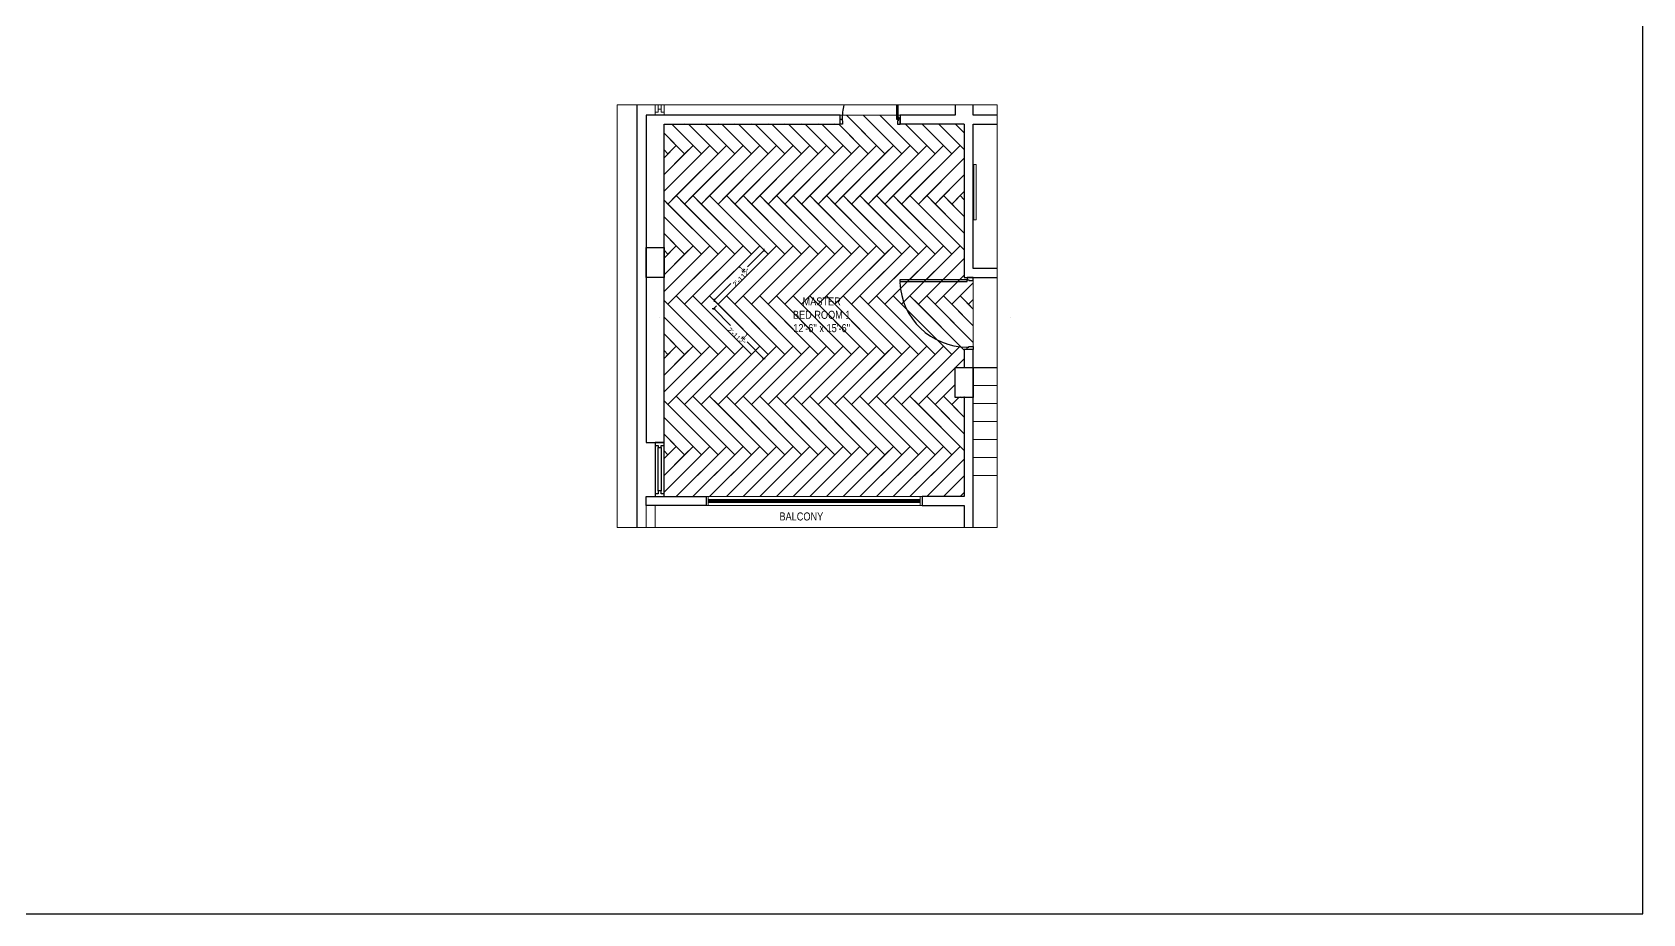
# Model space of a CAD drawing. Header units: millimetres. Extents: x 56222 to 3066687, y -650199 to -121287.
# Drawn here: x 128928 to 129733, y -184444 to -184004 of the extents above; entities that cross this region are included whole.
import ezdxf

# ---------------------------------------------------------------- set-up
doc = ezdxf.new("R2010")
doc.units = ezdxf.units.MM
doc.header["$MEASUREMENT"] = 0
doc.header["$PDMODE"] = 35
doc.linetypes.add('ACAD_ISO02W100', pattern=[15, 12, -3])
doc.layers.get('Defpoints').update_dxf_attribs({"color": 220})
doc.layers.add('AR DOOR', color=40, linetype='Continuous')
doc.layers.add('AR ELE-5', color=134, linetype='Continuous')
for name, color, linetype, lineweight in [('COLUMN', 1, 'Continuous', 30), ('dim05', 1, 'Continuous', 13), ('ELEVATION', 250, 'Continuous', 9), ('ELEVATION ( SPIRAL STAIR )', 250, 'Continuous', 9), ('FIRST FLOOR', 7, 'Continuous', 9), ('FIRST FLOOR ( DW_RAIL )', 7, 'Continuous', 9), ('FIRST FLOOR ( TEXT )', 7, 'Continuous', 9), ('FIRST FLOOR_( PLine )_', 251, 'Continuous', 30), ('FIRST FLOOR_( STAIR )', 251, 'Continuous', 9), ('TILE', 14, 'Continuous', 9), ('wall', 7, 'Continuous', 30), ('XX~SLAB ( BEAM )~ ( DIM )', 7, 'Continuous', 9)]:
    doc.layers.add(name, color=color, linetype=linetype, lineweight=lineweight)
doc.layers.add('XX~SLAB ( PLINE )', color=251, linetype='Continuous', plot=False)
doc.styles.add('Arial', font='arial.ttf')
doc.styles.add('KATHA', font='swissc.ttf')
doc.styles.get("Standard").update_dxf_attribs({"font": 'arial.ttf', "height": 6})
doc.dimstyles.new('ISO-25', dxfattribs={"dimtxt": 2.5, "dimasz": 1, "dimexe": 0.5, "dimexo": 1, "dimtad": 0, "dimdec": 1, "dimlunit": 4, "dimtxsty": 'Standard', "dimblk": 'OBLIQUE', "dimcen": 2.5, "dimclrd": 1, "dimclre": 1, "dimclrt": 5, "dimadec": 0, "dimazin": 0, "dimtfac": 1, "dimtdec": 1, "dimtmove": 0, "dimatfit": 3, "dimfxl": 1, "dimlwd": -1, "dimarcsym": 0})

# ---------------------------------------------------------------- blocks, each defined once
blk = doc.blocks.new('_Oblique')
at = {"layer": 'wall', "color": 0, "lineweight": -2}
blk.add_line((-0.5, -0.5), (0.5, 0.5), dxfattribs=at)
blk = doc.blocks.new('*D179')
at = {"layer": 'Defpoints', "color": 0, "lineweight": 30, "transparency": 16777216}
for p in [(129271.11, -184139.82), (129293.99, -184167.04), (129296.16, -184164.87)]:
    blk.add_point(p, dxfattribs=at)
at = {"layer": 'dim05', "color": 1, "linetype": 'Continuous', "lineweight": -2, "transparency": 16777216}
for p, q in [((129270.4, -184140.52), (129268.59, -184142.34)), ((129295.45, -184165.58), (129293.64, -184167.39))]:
    blk.add_line(p, q, dxfattribs=at)
at = {"layer": 'dim05', "color": 1, "linetype": 'Continuous', "transparency": 16777216}
for p, q in [((129268.94, -184141.98), (129277.33, -184150.37)), ((129293.99, -184167.04), (129285.61, -184158.65))]:
    blk.add_line(p, q, dxfattribs=at)
at = {"layer": 'dim05', "color": 1, "transparency": 16777216}
for p, rotation in [((129268.94, -184141.98), 135.000000000233), ((129293.99, -184167.04), 315.0000000002329)]:
    blk.add_blockref('_Oblique', p, dxfattribs=dict(at, rotation=rotation))
at = {"layer": 'dim05', "color": 5, "lineweight": 25, "transparency": 16777216, "insert": (129281.47, -184154.51), "char_height": 2.5, "attachment_point": 5, "rotation": 315, "style": 'Arial'}
blk.add_mtext('2\'-11{\\H1x;\\S1/2;}"', dxfattribs=at)
blk = doc.blocks.new('*D180')
at = {"layer": 'Defpoints', "color": 0, "lineweight": 30, "transparency": 16777216}
for p in [(129294.16, -184112.76), (129296.16, -184114.76), (129271.11, -184139.82)]:
    blk.add_point(p, dxfattribs=at)
at = {"layer": 'dim05', "color": 1, "linetype": 'Continuous', "transparency": 16777216}
for p, q in [((129294.16, -184112.76), (129285.77, -184121.15)), ((129269.11, -184137.81), (129277.49, -184129.42))]:
    blk.add_line(p, q, dxfattribs=at)
at = {"layer": 'dim05', "color": 1, "linetype": 'Continuous', "lineweight": -2, "transparency": 16777216}
for p, q in [((129295.45, -184114.06), (129293.81, -184112.41)), ((129270.4, -184139.11), (129268.75, -184137.46))]:
    blk.add_line(p, q, dxfattribs=at)
at = {"layer": 'dim05', "color": 1, "transparency": 16777216}
for p, rotation in [((129294.16, -184112.76), 44.99999999986687), ((129269.11, -184137.81), 224.9999999998669)]:
    blk.add_blockref('_Oblique', p, dxfattribs=dict(at, rotation=rotation))
at = {"layer": 'dim05', "color": 5, "lineweight": 25, "transparency": 16777216, "insert": (129281.63, -184125.29), "char_height": 2.5, "attachment_point": 5, "rotation": 45, "style": 'Arial'}
blk.add_mtext('2\'-11{\\H1x;\\S1/2;}"', dxfattribs=at)
blk = doc.blocks.new('*U18')
for points in [[(0, 0), (0, 1120), (-30, 1120), (-30, 0)], [(40, 0), (0, 0), (0, -30), (-10, -30), (-10, -100), (40, -100)], [(-1160, 0), (-1120, 0), (-1120, -30), (-1110, -30), (-1110, -100), (-1160, -100)]]:
    blk.add_lwpolyline(points, close=True)
at = {"layer": 'AR ELE-5', "linetype": 'ByBlock', "ltscale": 15}
blk.add_arc((2, -1), 1122, 92.373, 179.9653, dxfattribs=at)

msp = doc.modelspace()

# ---------------------------------------------------------------- linework, layer by layer
msp.add_lwpolyline([(129360.387, -184040.234), (129360.387, -184047.355), (129361.137, -184047.355), (129361.137, -184040.234)])
for points in [[(129332.137, -184047.355), (129333.137, -184047.355), (129333.137, -184048.105), (129333.387, -184048.105), (129333.387, -184049.855), (129332.137, -184049.855)], [(129362.137, -184047.355), (129361.137, -184047.355), (129361.137, -184048.105), (129360.887, -184048.105), (129360.887, -184049.855), (129362.137, -184049.855)]]:
    msp.add_lwpolyline(points, close=True)
at = {"layer": 'AR ELE-5', "linetype": 'ByBlock', "ltscale": 15}
msp.add_arc((129361.178, -184047.372), 28.041, 165.251962, 179.965264, dxfattribs=at)
at = {"layer": 'COLUMN'}
for points in [[(129235.137, -184111.355), (129244.137, -184111.355), (129244.137, -184126.355), (129235.137, -184126.355)], [(129389.637, -184171.355), (129398.637, -184171.355), (129398.637, -184186.355), (129389.637, -184186.355)]]:
    msp.add_lwpolyline(points, close=True, dxfattribs=at)
at = {"layer": 'ELEVATION', "lineweight": 0}
msp.add_lwpolyline([(129220.74, -184040.234), (129410.627, -184040.234), (129410.627, -184251.332), (129220.74, -184251.332)], close=True, dxfattribs=at)
at = {"layer": 'ELEVATION ( SPIRAL STAIR )', "color": 5}
msp.add_lwpolyline([(129398.988, -184070.047), (129400.138, -184070.047), (129400.138, -184097.665), (129398.988, -184097.665)], close=True, dxfattribs=at)
at = {"layer": 'FIRST FLOOR'}
for p, q in [((129244.137, -184045.355), (129244.137, -184040.234)), ((129389.637, -184045.355), (129389.637, -184040.234)), ((129398.637, -184045.355), (129398.637, -184040.234)), ((129235.137, -184045.355), (129389.637, -184045.355)), ((129244.137, -184235.855), (129244.137, -184049.855)), ((129332.137, -184049.855), (129332.137, -184045.355)), ((129394.137, -184049.855), (129394.137, -184126.355)), ((129398.637, -184045.355), (129410.627, -184045.355)), ((129398.637, -184049.855), (129410.627, -184049.855)), ((129398.637, -184049.855), (129398.637, -184121.855)), ((129398.637, -184121.855), (129410.627, -184121.855)), ((129394.137, -184126.355), (129410.627, -184126.355)), ((129398.637, -184251.332), (129398.637, -184162.355)), ((129394.137, -184235.328), (129394.137, -184185.828)), ((129235.137, -184208.855), (129244.137, -184208.855)), ((129265.137, -184235.855), (129244.137, -184235.855)), ((129265.137, -184235.855), (129265.137, -184240.355)), ((129373.137, -184235.855), (129373.137, -184240.355)), ((129394.137, -184240.355), (129235.137, -184240.355)), ((129394.137, -184251.332), (129394.137, -184240.355))]:
    msp.add_line(p, q, dxfattribs=at)
at = {"layer": 'FIRST FLOOR', "ltscale": 0.7}
msp.add_lwpolyline([(129230.637, -184251.332), (129230.637, -184040.234)], dxfattribs=at)
at = {"layer": 'FIRST FLOOR'}
msp.add_lwpolyline([(129235.137, -184251.332), (129235.137, -184240.355), (129239.637, -184240.355), (129239.637, -184251.332)], dxfattribs=at)
at = {"layer": 'FIRST FLOOR', "color": 1, "linetype": 'ACAD_ISO02W100', "ltscale": 0.7}
msp.add_lwpolyline([(129235.137, -184251.332), (129235.137, -184240.355)], dxfattribs=at)
at = {"layer": 'FIRST FLOOR ( DW_RAIL )'}
msp.add_line((129373.137, -184235.855), (129265.137, -184235.855), dxfattribs=at)
for points in [[(129242.637, -184040.234), (129242.637, -184042.355), (129241.137, -184042.355), (129241.137, -184043.855), (129239.637, -184043.855), (129239.637, -184045.355), (129244.137, -184045.355), (129244.137, -184043.855), (129242.637, -184043.855), (129242.637, -184042.355), (129241.137, -184042.355), (129241.137, -184040.234)], [(129239.637, -184040.234), (129239.637, -184045.355), (129244.137, -184045.355), (129244.137, -184040.234)], [(129266.137, -184240.355), (129266.137, -184235.855)], [(129372.137, -184235.855), (129372.137, -184240.355)]]:
    msp.add_lwpolyline(points, dxfattribs=at)
for points in [[(129266.137, -184237.355), (129372.137, -184237.355), (129372.137, -184237.855), (129266.137, -184237.855)], [(129266.137, -184238.355), (129372.137, -184238.355), (129372.137, -184238.855), (129266.137, -184238.855)]]:
    msp.add_lwpolyline(points, close=True, dxfattribs=at)
at = {"layer": 'FIRST FLOOR_( PLine )_'}
for p, q in [((129389.637, -184040.234), (129389.637, -184045.355)), ((129398.637, -184045.355), (129398.637, -184040.234)), ((129389.637, -184045.355), (129362.137, -184045.355)), ((129362.137, -184045.355), (129362.137, -184049.855)), ((129394.137, -184049.855), (129362.137, -184049.855)), ((129394.137, -184049.855), (129394.137, -184126.355)), ((129410.627, -184045.355), (129398.637, -184045.355)), ((129398.637, -184121.855), (129398.637, -184049.855)), ((129398.637, -184049.855), (129410.627, -184049.855)), ((129410.627, -184121.855), (129398.637, -184121.855)), ((129394.137, -184126.355), (129410.627, -184126.355))]:
    msp.add_line(p, q, dxfattribs=at)
for points in [[(129244.137, -184049.855), (129332.137, -184049.855), (129332.137, -184045.355), (129235.137, -184045.355), (129235.137, -184049.855)], [(129235.137, -184049.855), (129235.137, -184208.855), (129244.137, -184208.855), (129244.137, -184049.855)], [(129398.637, -184251.332), (129398.637, -184162.355), (129394.137, -184162.355), (129394.137, -184171.355)], [(129394.137, -184186.355), (129394.137, -184235.855), (129373.137, -184235.855), (129373.137, -184240.355), (129394.137, -184240.355), (129394.137, -184251.332)]]:
    msp.add_lwpolyline(points, dxfattribs=at)
msp.add_lwpolyline([(129244.137, -184235.855), (129265.137, -184235.855), (129265.137, -184240.355), (129235.137, -184240.355), (129235.137, -184235.855), (129235.137, -184235.855), (129235.137, -184235.855), (129244.137, -184235.855)], close=True, dxfattribs=at)
at = {"layer": 'FIRST FLOOR_( STAIR )'}
for p, q in [((129410.627, -184171.355), (129398.637, -184171.355)), ((129410.627, -184180.355), (129398.637, -184180.355)), ((129410.627, -184189.355), (129398.637, -184189.355)), ((129410.627, -184198.355), (129398.637, -184198.355)), ((129410.627, -184207.355), (129398.637, -184207.355)), ((129410.627, -184216.355), (129398.637, -184216.355)), ((129410.627, -184225.355), (129398.637, -184225.355))]:
    msp.add_line(p, q, dxfattribs=at)
at = {"layer": 'TILE', "color": 242, "lineweight": 30, "true_color": 0xcd2027}
msp.add_lwpolyline([(129733.325, -182322.254), (128333.367, -182322.254), (128333.367, -184444.332), (129733.325, -184444.332)], close=True, dxfattribs=at)
at = {"layer": 'XX~SLAB ( BEAM )~ ( DIM )', "color": 244, "lineweight": 0, "true_color": 0x991b1e}
msp.add_line((129398.637, -184177.486), (129398.637, -184126.355), dxfattribs=at)
for points in [[(129244.137, -184054.352), (129254.442, -184064.658), (129258.614, -184060.486), (129247.984, -184049.855)], [(129247.984, -184049.855), (129262.786, -184064.658), (129266.958, -184060.486), (129256.328, -184049.855)], [(129256.328, -184049.855), (129271.13, -184064.658), (129275.302, -184060.486), (129264.672, -184049.855)], [(129264.672, -184049.855), (129279.474, -184064.658), (129283.646, -184060.486), (129273.016, -184049.855)], [(129273.016, -184049.855), (129287.818, -184064.658), (129291.99, -184060.486), (129281.359, -184049.855)], [(129281.359, -184049.855), (129296.162, -184064.658), (129300.334, -184060.486), (129289.703, -184049.855)], [(129289.703, -184049.855), (129304.506, -184064.658), (129308.678, -184060.486), (129298.047, -184049.855)], [(129298.047, -184049.855), (129312.849, -184064.658), (129317.021, -184060.486), (129306.391, -184049.855)], [(129306.391, -184049.855), (129321.193, -184064.658), (129325.365, -184060.486), (129314.735, -184049.855)], [(129314.735, -184049.855), (129329.537, -184064.658), (129333.709, -184060.486), (129323.079, -184049.855)], [(129323.079, -184049.855), (129337.881, -184064.658), (129342.053, -184060.486), (129331.423, -184049.855)], [(129331.423, -184049.855), (129346.225, -184064.658), (129350.397, -184060.486), (129335.266, -184045.355)], [(129335.266, -184045.355), (129354.569, -184064.658), (129358.741, -184060.486), (129343.61, -184045.355)], [(129343.61, -184045.355), (129362.913, -184064.658), (129367.085, -184060.486), (129351.954, -184045.355)], [(129351.954, -184045.355), (129371.256, -184064.658), (129375.428, -184060.486), (129364.798, -184049.855)], [(129362.137, -184047.194), (129360.298, -184045.355)], [(129360.887, -184047.501), (129361.137, -184047.751)], [(129364.798, -184049.855), (129379.6, -184064.658), (129383.772, -184060.486), (129373.142, -184049.855)], [(129373.142, -184049.855), (129387.944, -184064.658), (129392.116, -184060.486), (129381.486, -184049.855)], [(129381.486, -184049.855), (129394.137, -184062.506)], [(129389.83, -184049.855), (129394.137, -184054.162)], [(129394.137, -184054.162), (129389.83, -184049.855)], [(129244.137, -184062.696), (129246.099, -184064.658), (129250.271, -184060.486), (129244.137, -184054.352)], [(129244.137, -184083.307), (129266.958, -184060.486), (129271.13, -184064.658), (129246.077, -184089.71), (129244.137, -184087.77)], [(129244.137, -184074.963), (129258.614, -184060.486), (129262.786, -184064.658), (129244.137, -184083.307)], [(129244.137, -184066.619), (129250.271, -184060.486), (129254.442, -184064.658), (129244.137, -184074.963)], [(129394.137, -184066.809), (129371.235, -184089.71), (129367.063, -184085.538), (129392.116, -184060.486), (129394.137, -184062.506)], [(129394.137, -184075.153), (129379.579, -184089.71), (129375.407, -184085.538), (129394.137, -184066.809)], [(129394.137, -184083.497), (129387.923, -184089.71), (129383.751, -184085.538), (129394.137, -184075.153)], [(129244.137, -184096.114), (129262.786, -184114.763), (129266.958, -184110.591), (129244.137, -184087.77)], [(129394.137, -184104.268), (129375.407, -184085.538), (129371.235, -184089.71), (129394.137, -184112.612)], [(129394.137, -184095.924), (129383.751, -184085.538), (129379.579, -184089.71), (129394.137, -184104.268)], [(129394.137, -184087.58), (129392.095, -184085.538), (129387.923, -184089.71), (129394.137, -184095.924)], [(129244.137, -184104.457), (129254.442, -184114.763), (129258.614, -184110.591), (129244.137, -184096.114)], [(129244.137, -184112.801), (129246.099, -184114.763), (129250.271, -184110.591), (129244.137, -184104.457)], [(129244.137, -184133.413), (129266.958, -184110.591), (129271.13, -184114.763), (129246.077, -184139.816), (129244.137, -184137.875)], [(129244.137, -184125.069), (129258.614, -184110.591), (129262.786, -184114.763), (129244.137, -184133.413)], [(129244.137, -184116.725), (129250.271, -184110.591), (129254.442, -184114.763), (129244.137, -184125.069)], [(129394.137, -184116.915), (129371.235, -184139.816), (129367.063, -184135.644), (129392.116, -184110.591), (129394.137, -184112.612)], [(129394.137, -184125.258), (129379.579, -184139.816), (129375.407, -184135.644), (129394.137, -184116.915)], [(129398.637, -184129.102), (129387.923, -184139.816), (129383.751, -184135.644), (129394.137, -184125.258)], [(129398.637, -184137.446), (129396.267, -184139.816), (129392.095, -184135.644), (129398.637, -184129.102)], [(129244.137, -184146.219), (129262.786, -184164.869), (129266.958, -184160.697), (129244.137, -184137.875)], [(129398.637, -184158.874), (129375.407, -184135.644), (129371.235, -184139.816), (129394.137, -184162.717)], [(129398.637, -184150.53), (129383.751, -184135.644), (129379.579, -184139.816), (129398.637, -184158.874)], [(129398.637, -184142.186), (129392.095, -184135.644), (129387.923, -184139.816), (129398.637, -184150.53)], [(129398.637, -184137.446), (129396.267, -184139.816), (129398.637, -184142.186)], [(129244.137, -184154.563), (129254.442, -184164.869), (129258.614, -184160.697), (129244.137, -184146.219)], [(129244.137, -184162.907), (129246.099, -184164.869), (129250.271, -184160.697), (129244.137, -184154.563)], [(129244.137, -184183.518), (129266.958, -184160.697), (129271.13, -184164.869), (129246.077, -184189.922), (129244.137, -184187.981)], [(129244.137, -184175.175), (129258.614, -184160.697), (129262.786, -184164.869), (129244.137, -184183.518)], [(129244.137, -184166.831), (129250.271, -184160.697), (129254.442, -184164.869), (129244.137, -184175.175)], [(129244.137, -184162.907), (129246.099, -184164.869), (129244.137, -184166.831)], [(129394.137, -184167.02), (129371.235, -184189.922), (129367.063, -184185.75), (129392.116, -184160.697), (129394.137, -184162.717)], [(129389.637, -184179.864), (129379.579, -184189.922), (129375.407, -184185.75), (129394.137, -184167.02)], [(129389.637, -184188.208), (129387.923, -184189.922), (129383.751, -184185.75), (129389.637, -184179.864)], [(129244.137, -184196.325), (129262.786, -184214.974), (129266.958, -184210.802), (129244.137, -184187.981)], [(129389.637, -184199.979), (129375.407, -184185.75), (129371.235, -184189.922), (129394.137, -184212.823)], [(129394.137, -184196.135), (129383.751, -184185.75), (129379.579, -184189.922), (129389.637, -184199.979)], [(129391.489, -184186.355), (129387.923, -184189.922), (129394.137, -184196.135)], [(129391.489, -184186.355), (129391.359, -184186.486)], [(129391.489, -184186.355), (129391.359, -184186.486)], [(129392.831, -184186.486), (129392.701, -184186.355)], [(129392.831, -184186.486), (129392.701, -184186.355)], [(129244.137, -184204.669), (129254.442, -184214.974), (129258.614, -184210.802), (129244.137, -184196.325)], [(129379.579, -184189.922), (129394.137, -184204.479)], [(129394.137, -184204.479), (129391.143, -184201.486)], [(129244.137, -184213.012), (129246.099, -184214.974), (129250.271, -184210.802), (129244.137, -184204.669)], [(129244.137, -184233.624), (129266.958, -184210.802), (129271.13, -184214.974), (129250.249, -184235.855)], [(129244.137, -184225.28), (129258.614, -184210.802), (129262.786, -184214.974), (129244.137, -184233.624)], [(129244.137, -184216.936), (129250.271, -184210.802), (129254.442, -184214.974), (129244.137, -184225.28)], [(129250.249, -184235.855), (129275.302, -184210.802), (129279.474, -184214.974), (129258.593, -184235.855)], [(129258.593, -184235.855), (129283.646, -184210.802), (129287.818, -184214.974), (129266.937, -184235.855)], [(129266.937, -184235.855), (129266.937, -184235.855), (129291.99, -184210.802), (129296.162, -184214.974), (129275.281, -184235.855)], [(129275.281, -184235.855), (129275.281, -184235.855), (129300.334, -184210.802), (129304.506, -184214.974), (129283.625, -184235.855)], [(129283.625, -184235.855), (129283.625, -184235.855), (129308.678, -184210.802), (129312.849, -184214.974), (129291.969, -184235.855)], [(129291.969, -184235.855), (129291.969, -184235.855), (129317.021, -184210.802), (129321.193, -184214.974), (129300.312, -184235.855)], [(129300.312, -184235.855), (129300.312, -184235.855), (129325.365, -184210.802), (129329.537, -184214.974), (129308.656, -184235.855)], [(129308.656, -184235.855), (129308.656, -184235.855), (129333.709, -184210.802), (129337.881, -184214.974), (129317, -184235.855)], [(129317, -184235.855), (129317, -184235.855), (129342.053, -184210.802), (129346.225, -184214.974), (129325.344, -184235.855)], [(129325.344, -184235.855), (129325.344, -184235.855), (129350.397, -184210.802), (129354.569, -184214.974), (129333.688, -184235.855)], [(129333.688, -184235.855), (129333.688, -184235.855), (129358.741, -184210.802), (129362.913, -184214.974), (129342.032, -184235.855)], [(129342.032, -184235.855), (129342.032, -184235.855), (129367.085, -184210.802), (129371.256, -184214.974), (129350.376, -184235.855)], [(129350.376, -184235.855), (129350.376, -184235.855), (129375.428, -184210.802), (129379.6, -184214.974), (129358.719, -184235.855)], [(129358.719, -184235.855), (129383.772, -184210.802), (129387.944, -184214.974), (129367.063, -184235.855)], [(129367.063, -184235.855), (129392.116, -184210.802), (129394.137, -184212.823)], [(129244.137, -184213.012), (129246.099, -184214.974), (129244.137, -184216.936)], [(129394.137, -184217.126), (129375.407, -184235.855)], [(129375.407, -184235.855), (129394.137, -184217.126)], [(129394.137, -184225.47), (129383.751, -184235.855)], [(129383.751, -184235.855), (129394.137, -184225.47)], [(129394.137, -184233.813), (129392.095, -184235.855)], [(129392.095, -184235.855), (129392.095, -184235.855), (129394.137, -184233.813)]]:
    msp.add_lwpolyline(points, dxfattribs=at)
at = {"layer": 'XX~SLAB ( BEAM )~ ( DIM )', "lineweight": 0}
for points in [[(129254.442, -184049.527), (129254.442, -184049.527)], [(129262.786, -184049.527), (129262.786, -184049.527)], [(129271.13, -184049.527), (129271.13, -184049.527)], [(129279.474, -184049.527), (129279.474, -184049.527)], [(129287.818, -184049.527), (129287.818, -184049.527)], [(129296.162, -184049.527), (129296.162, -184049.527)], [(129304.506, -184049.527), (129304.506, -184049.527)], [(129312.849, -184049.527), (129312.849, -184049.527)], [(129321.193, -184049.527), (129321.193, -184049.527)], [(129329.537, -184049.527), (129329.537, -184049.527)], [(129362.913, -184049.527), (129362.913, -184049.527)], [(129371.256, -184049.527), (129371.256, -184049.527)], [(129379.6, -184049.527), (129379.6, -184049.527)], [(129387.944, -184049.527), (129387.944, -184049.527)], [(129387.944, -184049.855), (129387.944, -184049.855)], [(129241.927, -184146.422), (129241.927, -184146.422)], [(129241.927, -184146.422), (129241.927, -184146.422)], [(129417.148, -184146.422), (129417.148, -184146.422)]]:
    msp.add_lwpolyline(points, close=True, dxfattribs=at)
at = {"layer": 'XX~SLAB ( BEAM )~ ( DIM )', "color": 244, "lineweight": 0, "true_color": 0x991b1e}
for points in [[(129254.421, -184089.71), (129250.249, -184085.538), (129275.302, -184060.486), (129279.474, -184064.658)], [(129262.765, -184089.71), (129258.593, -184085.538), (129283.646, -184060.486), (129287.818, -184064.658)], [(129271.109, -184089.71), (129266.937, -184085.538), (129291.99, -184060.486), (129296.162, -184064.658)], [(129279.453, -184089.71), (129275.281, -184085.538), (129300.334, -184060.486), (129304.506, -184064.658)], [(129287.797, -184089.71), (129283.625, -184085.538), (129308.678, -184060.486), (129312.849, -184064.658)], [(129296.141, -184089.71), (129291.969, -184085.538), (129317.021, -184060.486), (129321.193, -184064.658)], [(129304.484, -184089.71), (129300.312, -184085.538), (129325.365, -184060.486), (129329.537, -184064.658)], [(129312.828, -184089.71), (129308.656, -184085.538), (129333.709, -184060.486), (129337.881, -184064.658)], [(129321.172, -184089.71), (129317, -184085.538), (129342.053, -184060.486), (129346.225, -184064.658)], [(129329.516, -184089.71), (129325.344, -184085.538), (129350.397, -184060.486), (129354.569, -184064.658)], [(129337.86, -184089.71), (129333.688, -184085.538), (129358.741, -184060.486), (129362.913, -184064.658)], [(129346.204, -184089.71), (129342.032, -184085.538), (129367.085, -184060.486), (129371.256, -184064.658)], [(129354.548, -184089.71), (129350.376, -184085.538), (129375.428, -184060.486), (129379.6, -184064.658)], [(129362.891, -184089.71), (129358.719, -184085.538), (129383.772, -184060.486), (129387.944, -184064.658)], [(129250.249, -184085.538), (129246.077, -184089.71), (129271.13, -184114.763), (129275.302, -184110.591)], [(129258.593, -184085.538), (129254.421, -184089.71), (129279.474, -184114.763), (129283.646, -184110.591)], [(129266.937, -184085.538), (129262.765, -184089.71), (129287.818, -184114.763), (129291.99, -184110.591)], [(129275.281, -184085.538), (129271.109, -184089.71), (129296.162, -184114.763), (129300.334, -184110.591)], [(129283.625, -184085.538), (129279.453, -184089.71), (129304.506, -184114.763), (129308.678, -184110.591)], [(129291.969, -184085.538), (129287.797, -184089.71), (129312.849, -184114.763), (129317.021, -184110.591)], [(129300.312, -184085.538), (129296.141, -184089.71), (129321.193, -184114.763), (129325.365, -184110.591)], [(129308.656, -184085.538), (129304.484, -184089.71), (129329.537, -184114.763), (129333.709, -184110.591)], [(129317, -184085.538), (129312.828, -184089.71), (129337.881, -184114.763), (129342.053, -184110.591)], [(129325.344, -184085.538), (129321.172, -184089.71), (129346.225, -184114.763), (129350.397, -184110.591)], [(129333.688, -184085.538), (129329.516, -184089.71), (129354.569, -184114.763), (129358.741, -184110.591)], [(129342.032, -184085.538), (129337.86, -184089.71), (129362.913, -184114.763), (129367.085, -184110.591)], [(129350.376, -184085.538), (129346.204, -184089.71), (129371.256, -184114.763), (129375.428, -184110.591)], [(129358.719, -184085.538), (129354.548, -184089.71), (129379.6, -184114.763), (129383.772, -184110.591)], [(129367.063, -184085.538), (129362.891, -184089.71), (129387.944, -184114.763), (129392.116, -184110.591)], [(129254.421, -184139.816), (129250.249, -184135.644), (129275.302, -184110.591), (129279.474, -184114.763)], [(129262.765, -184139.816), (129258.593, -184135.644), (129283.646, -184110.591), (129287.818, -184114.763)], [(129271.109, -184139.816), (129266.937, -184135.644), (129291.99, -184110.591), (129296.162, -184114.763)], [(129279.453, -184139.816), (129275.281, -184135.644), (129300.334, -184110.591), (129304.506, -184114.763)], [(129287.797, -184139.816), (129283.625, -184135.644), (129308.678, -184110.591), (129312.849, -184114.763)], [(129296.141, -184139.816), (129291.969, -184135.644), (129317.021, -184110.591), (129321.193, -184114.763)], [(129304.484, -184139.816), (129300.312, -184135.644), (129325.365, -184110.591), (129329.537, -184114.763)], [(129312.828, -184139.816), (129308.656, -184135.644), (129333.709, -184110.591), (129337.881, -184114.763)], [(129321.172, -184139.816), (129317, -184135.644), (129342.053, -184110.591), (129346.225, -184114.763)], [(129329.516, -184139.816), (129325.344, -184135.644), (129350.397, -184110.591), (129354.569, -184114.763)], [(129337.86, -184139.816), (129333.688, -184135.644), (129358.741, -184110.591), (129362.913, -184114.763)], [(129346.204, -184139.816), (129342.032, -184135.644), (129367.085, -184110.591), (129371.256, -184114.763)], [(129354.548, -184139.816), (129350.376, -184135.644), (129375.428, -184110.591), (129379.6, -184114.763)], [(129362.891, -184139.816), (129358.719, -184135.644), (129383.772, -184110.591), (129387.944, -184114.763)], [(129250.249, -184135.644), (129246.077, -184139.816), (129271.13, -184164.869), (129275.302, -184160.697)], [(129258.593, -184135.644), (129254.421, -184139.816), (129279.474, -184164.869), (129283.646, -184160.697)], [(129266.937, -184135.644), (129262.765, -184139.816), (129287.818, -184164.869), (129291.99, -184160.697)], [(129275.281, -184135.644), (129271.109, -184139.816), (129296.162, -184164.869), (129300.334, -184160.697)], [(129283.625, -184135.644), (129279.453, -184139.816), (129304.506, -184164.869), (129308.678, -184160.697)], [(129291.969, -184135.644), (129287.797, -184139.816), (129312.849, -184164.869), (129317.021, -184160.697)], [(129300.312, -184135.644), (129296.141, -184139.816), (129321.193, -184164.869), (129325.365, -184160.697)], [(129308.656, -184135.644), (129304.484, -184139.816), (129329.537, -184164.869), (129333.709, -184160.697)], [(129317, -184135.644), (129312.828, -184139.816), (129337.881, -184164.869), (129342.053, -184160.697)], [(129325.344, -184135.644), (129321.172, -184139.816), (129346.225, -184164.869), (129350.397, -184160.697)], [(129333.688, -184135.644), (129329.516, -184139.816), (129354.569, -184164.869), (129358.741, -184160.697)], [(129342.032, -184135.644), (129337.86, -184139.816), (129362.913, -184164.869), (129367.085, -184160.697)], [(129350.376, -184135.644), (129346.204, -184139.816), (129371.256, -184164.869), (129375.428, -184160.697)], [(129358.719, -184135.644), (129354.548, -184139.816), (129379.6, -184164.869), (129383.772, -184160.697)], [(129367.063, -184135.644), (129362.891, -184139.816), (129387.944, -184164.869), (129392.116, -184160.697)], [(129254.421, -184189.922), (129250.249, -184185.75), (129275.302, -184160.697), (129279.474, -184164.869)], [(129262.765, -184189.922), (129258.593, -184185.75), (129283.646, -184160.697), (129287.818, -184164.869)], [(129271.109, -184189.922), (129266.937, -184185.75), (129291.99, -184160.697), (129296.162, -184164.869)], [(129279.453, -184189.922), (129275.281, -184185.75), (129300.334, -184160.697), (129304.506, -184164.869)], [(129287.797, -184189.922), (129283.625, -184185.75), (129308.678, -184160.697), (129312.849, -184164.869)], [(129296.141, -184189.922), (129291.969, -184185.75), (129317.021, -184160.697), (129321.193, -184164.869)], [(129304.484, -184189.922), (129300.312, -184185.75), (129325.365, -184160.697), (129329.537, -184164.869)], [(129312.828, -184189.922), (129308.656, -184185.75), (129333.709, -184160.697), (129337.881, -184164.869)], [(129321.172, -184189.922), (129317, -184185.75), (129342.053, -184160.697), (129346.225, -184164.869)], [(129329.516, -184189.922), (129325.344, -184185.75), (129350.397, -184160.697), (129354.569, -184164.869)], [(129337.86, -184189.922), (129333.688, -184185.75), (129358.741, -184160.697), (129362.913, -184164.869)], [(129346.204, -184189.922), (129342.032, -184185.75), (129367.085, -184160.697), (129371.256, -184164.869)], [(129354.548, -184189.922), (129350.376, -184185.75), (129375.428, -184160.697), (129379.6, -184164.869)], [(129362.891, -184189.922), (129358.719, -184185.75), (129383.772, -184160.697), (129387.944, -184164.869)], [(129250.249, -184185.75), (129246.077, -184189.922), (129271.13, -184214.974), (129275.302, -184210.802)], [(129258.593, -184185.75), (129254.421, -184189.922), (129279.474, -184214.974), (129283.646, -184210.802)], [(129266.937, -184185.75), (129262.765, -184189.922), (129287.818, -184214.974), (129291.99, -184210.802)], [(129275.281, -184185.75), (129271.109, -184189.922), (129296.162, -184214.974), (129300.334, -184210.802)], [(129283.625, -184185.75), (129279.453, -184189.922), (129304.506, -184214.974), (129308.678, -184210.802)], [(129291.969, -184185.75), (129287.797, -184189.922), (129312.849, -184214.974), (129317.021, -184210.802)], [(129300.312, -184185.75), (129296.141, -184189.922), (129321.193, -184214.974), (129325.365, -184210.802)], [(129308.656, -184185.75), (129304.484, -184189.922), (129329.537, -184214.974), (129333.709, -184210.802)], [(129317, -184185.75), (129312.828, -184189.922), (129337.881, -184214.974), (129342.053, -184210.802)], [(129325.344, -184185.75), (129321.172, -184189.922), (129346.225, -184214.974), (129350.397, -184210.802)], [(129333.688, -184185.75), (129329.516, -184189.922), (129354.569, -184214.974), (129358.741, -184210.802)], [(129342.032, -184185.75), (129337.86, -184189.922), (129362.913, -184214.974), (129367.085, -184210.802)], [(129350.376, -184185.75), (129346.204, -184189.922), (129371.256, -184214.974), (129375.428, -184210.802)], [(129358.719, -184185.75), (129354.548, -184189.922), (129379.6, -184214.974), (129383.772, -184210.802)], [(129367.063, -184185.75), (129362.891, -184189.922), (129387.944, -184214.974), (129392.116, -184210.802)], [(129392.095, -184185.75), (129392.095, -184185.75)]]:
    msp.add_lwpolyline(points, close=True, dxfattribs=at)
at = {"layer": 'XX~SLAB ( PLINE )'}
for points in [[(129230.637, -184251.332), (129230.637, -184040.234)], [(129398.637, -184251.332), (129398.637, -184171.355), (129410.627, -184171.355)]]:
    msp.add_lwpolyline(points, dxfattribs=at)
msp.add_lwpolyline([(129239.637, -184208.855), (129239.637, -184210.355), (129241.137, -184210.355), (129241.137, -184211.387), (129242.637, -184211.387), (129242.637, -184233.008), (129241.137, -184233.008), (129241.137, -184234.508), (129239.637, -184234.508), (129239.637, -184235.855), (129244.137, -184235.855), (129244.137, -184234.508), (129242.637, -184234.508), (129242.637, -184233.008), (129241.137, -184233.008), (129241.137, -184211.387), (129242.637, -184211.387), (129242.637, -184210.355), (129244.137, -184210.355), (129244.137, -184208.855), (129239.637, -184208.855), (129239.637, -184235.855), (129244.137, -184235.855), (129244.137, -184208.855)], close=True, dxfattribs=at)

# ---------------------------------------------------------------- block references
at = {"layer": 'AR DOOR', "linetype": 'ByBlock', "lineweight": -2, "extrusion": (0, 0, -1), "xscale": -0.02999999999996949, "yscale": 0.02999999999996949, "zscale": -0.02999999999996949, "rotation": 270}
msp.add_blockref('*U18', (-129395.637, -184127.555), dxfattribs=at)

# ---------------------------------------------------------------- texts
at = {"layer": 'FIRST FLOOR ( TEXT )', "char_height": 4, "attachment_point": 5, "style": 'KATHA'}
for s, insert in [("MASTER \\PBED ROOM 1\\P12'-6'' x 15'-6''", (129322.933, -184145.092)), ('BALCONY', (129312.766, -184245.833))]:
    msp.add_mtext(s, dxfattribs=dict(at, insert=insert))

# ---------------------------------------------------------------- dimensions: what is measured, and where the dimension line sits
at = {"layer": 'dim05', "color": 27, "lineweight": 25, "true_color": 0x7d5120}
for p2, distance, picture, middle in [((129296.162, -184114.763), 2.833, '*D180', (129281.632, -184125.286)), ((129296.162, -184164.869), -3.064, '*D179', (129281.469, -184154.509))]:
    dim = msp.add_aligned_dim(p1=(129271.109, -184139.816), p2=p2, distance=distance, dimstyle='ISO-25', override={"dimtxsty": 'Arial'}, dxfattribs=at)
    dim.commit()
    dim.dimension.update_dxf_attribs({"geometry": picture, "text_midpoint": middle})

doc.saveas('drawing.dxf')
